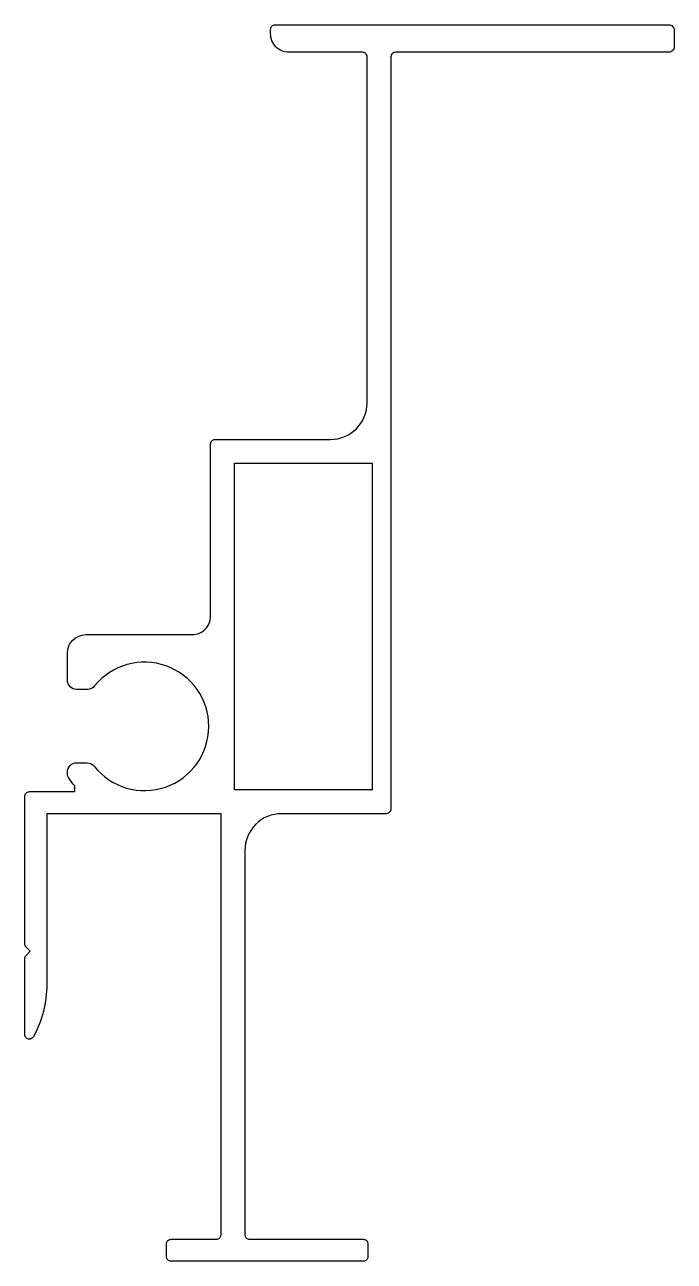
# Model space of a CAD drawing. Extents: x 1169.8 to 1205.2, y -186.8 to -119.4.
import ezdxf

# ---------------------------------------------------------------- set-up
doc = ezdxf.new("R2010")
doc.units = 0
doc.header["$LTSCALE"] = 15
doc.layers.get('0').update_dxf_attribs({"linetype": 'CONTINUOUS'})

msp = doc.modelspace()

# ---------------------------------------------------------------- linework, layer by layer
at = {"color": 0}
msp.add_lwpolyline([(1173.222, -159.65, -0.229091), (1173.614, -159.839, 2.848951), (1173.636, -155.464, -0.226374), (1173.248, -155.65), (1172.657, -155.65, -0.414214), (1172.157, -155.15), (1172.157, -153.666, -0.414213), (1173.157, -152.666), (1178.959, -152.666, 0.414214), (1179.959, -151.666), (1179.959, -142.274, -0.414214), (1180.209, -142.024), (1186.487, -142.024, 0.414214), (1188.487, -140.024), (1188.487, -121.17, 0.414214), (1188.237, -120.92), (1184.228, -120.92, -0.414214), (1183.228, -119.92), (1183.228, -119.67, -0.414214), (1183.478, -119.42), (1204.928, -119.42, -0.414214), (1205.228, -119.72), (1205.228, -120.62, -0.414214), (1204.928, -120.92), (1190.037, -120.92, 0.414214), (1189.787, -121.17), (1189.787, -162.174, -0.414214), (1189.537, -162.424), (1183.828, -162.424, 0.414214), (1181.828, -164.424), (1181.828, -185.372, 0.414214), (1182.078, -185.622), (1188.278, -185.622, -0.414214), (1188.528, -185.872), (1188.528, -186.572, -0.414214), (1188.278, -186.822), (1177.807, -186.822, -0.414214), (1177.557, -186.572), (1177.557, -185.872, -0.414214), (1177.807, -185.622), (1180.278, -185.622, 0.414214), (1180.528, -185.372), (1180.528, -162.424), (1171.028, -162.424), (1171.028, -171.72, -0.125318), (1170.297, -174.589, -0.274639), (1170.078, -174.72), (1170.078, -174.72, -0.414214), (1169.828, -174.47), (1169.828, -170.329, -0.198912), (1169.901, -170.152), (1170.128, -169.925), (1169.901, -169.699, -0.198912), (1169.828, -169.522), (1169.828, -161.474, -0.414214), (1170.078, -161.224), (1172.557, -161.224), (1172.557, -160.915, -0.025513), (1172.246, -160.512, -0.15254), (1172.157, -160.227), (1172.157, -160.15, -0.414214), (1172.657, -159.65)], format="xyb", close=True, dxfattribs=at)
msp.add_lwpolyline([(1188.759, -161.124), (1181.259, -161.124), (1181.259, -143.324), (1188.759, -143.324)], close=True, dxfattribs=at)

doc.saveas('drawing.dxf')
